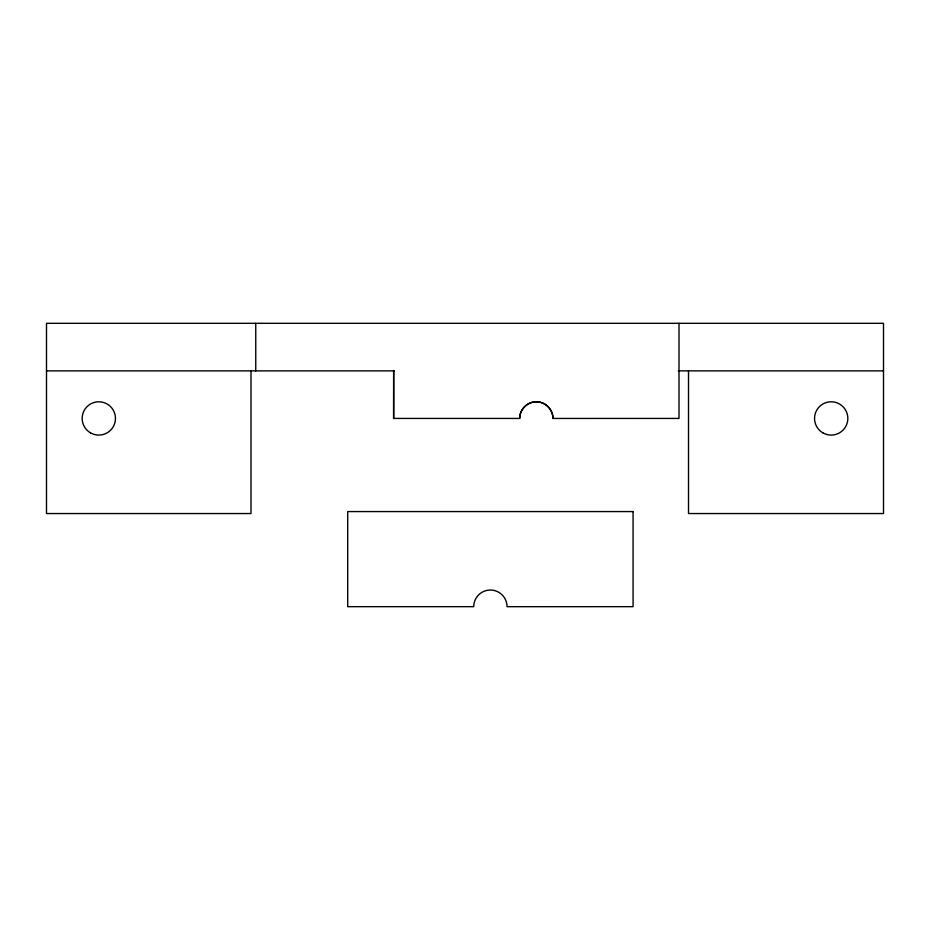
<?xml version="1.0" encoding="UTF-8"?>
<svg xmlns="http://www.w3.org/2000/svg" width="930" height="930" viewBox="0 0 930 930"><rect width="100%" height="100%" fill="white"/><g stroke="black" fill="none" stroke-linecap="round" stroke-linejoin="round"><path stroke-width="1.4" d="M393.634 418.43L393.669 370.872L393.634 418.43L519.672 418.43A16.647 16.647 0 0 1 536.331 401.783C545.236 401.737 553.025 409.526 552.966 418.442L679.005 418.43L679.005 323.315M519.672 418.43C519.626 409.526 527.415 401.725 536.331 401.783A16.647 16.647 0 0 1 552.966 418.442M46.5 370.872L394.425 370.872M678.377 370.872L883.5 370.872M688.514 370.872L688.514 513.546L883.5 513.546L883.5 323.315L46.5 323.315L46.5 513.546L250.995 513.546L250.995 370.872M255.75 323.315L255.75 370.872M633.074 511.57L347.704 511.57L347.704 606.674L473.742 606.674A16.647 16.647 0 0 1 490.401 590.038A16.647 16.647 0 0 1 507.036 606.686L633.074 606.674L633.074 511.57M90.489 432.845A16.647 16.647 0 0 0 115.46 418.43A16.647 16.647 0 0 0 90.489 404.015A16.647 16.647 0 0 0 90.489 432.845M822.864 432.845A16.647 16.647 0 0 0 847.835 418.43A16.647 16.647 0 0 0 822.864 404.015A16.647 16.647 0 0 0 822.864 432.845"/></g></svg>
